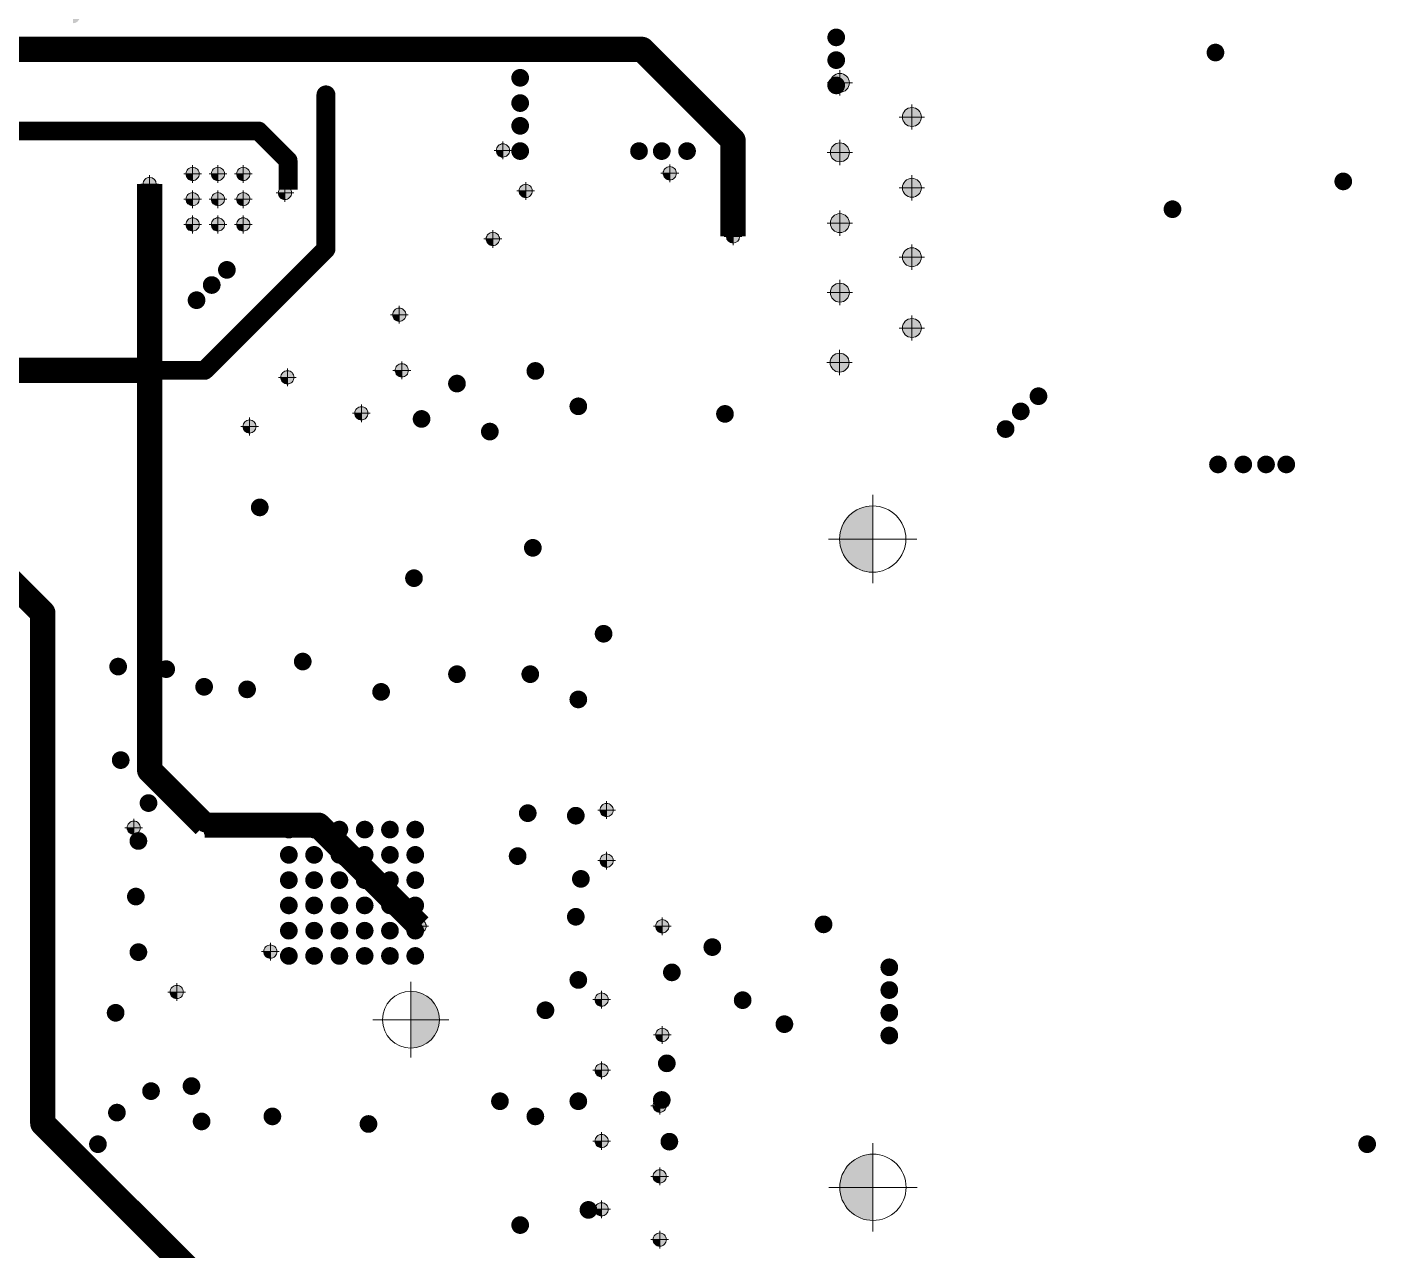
# Model space of a CAD drawing. Header units: millimetres. Extents: x 1557 to 2774, y 1107 to 1474.
# Drawn here: x 2208.7 to 2262, y 1376.7 to 1425.1 of the extents above; entities that cross this region are included whole.
import ezdxf

# ---------------------------------------------------------------- set-up
doc = ezdxf.new("R2010")
doc.units = ezdxf.units.MM
for name, color, linetype in [('Mechanical13', 56, 'Continuous'), ('MidLayer1', 16, 'Continuous'), ('PDF _Геометрия', 7, 'Continuous'), ('PDF _Сплошная заливка', 7, 'Continuous'), ('ViaHoleLayer', 16, 'Continuous')]:
    doc.layers.add(name, color=color, linetype=linetype)

msp = doc.modelspace()

# ---------------------------------------------------------------- hatches: boundary and pattern name
at = {"layer": 'PDF _Сплошная заливка', "true_color": 0xf5f5f5}
h = msp.add_hatch(color=7, dxfattribs=at)
h.dxf.hatch_style = 1
h.paths.add_polyline_path([(2210.506, 1425.757, 0.414315), (2210.243, 1425.495), (2210.506, 1425.495)])
h.paths.add_polyline_path([(2210.506, 1425.757), (2210.506, 1425.495), (2210.768, 1425.495, 0.414315)])
h.paths.add_polyline_path([(2210.768, 1425.495), (2210.506, 1425.495), (2210.506, 1425.232, 0.414315)])
h.paths.add_polyline_path([(2214.606, 1426.104), (2214.606, 1425.841), (2214.868, 1425.841, 0.414315)])
h.paths.add_polyline_path([(2214.606, 1426.104, 0.414315), (2214.343, 1425.841), (2214.606, 1425.841)])
h.paths.add_polyline_path([(2214.868, 1425.841), (2214.606, 1425.841), (2214.606, 1425.579, 0.414315)])
h.paths.add_polyline_path([(2212.406, 1425.957, 0.414315), (2212.143, 1425.695), (2212.406, 1425.695)])
h.paths.add_polyline_path([(2212.406, 1425.957), (2212.406, 1425.695), (2212.668, 1425.695, 0.414315)])
h.paths.add_polyline_path([(2212.668, 1425.695), (2212.406, 1425.695), (2212.406, 1425.432, 0.414315)])
h.paths.add_polyline_path([(2216.395, 1420.966), (2216.133, 1420.966), (2216.133, 1420.704, 0.413811)])
h.paths.add_polyline_path([(2216.133, 1421.229), (2216.133, 1420.966), (2216.395, 1420.966, 0.413811)])
h.paths.add_polyline_path([(2216.133, 1421.229, 0.414036), (2215.87, 1420.966), (2216.133, 1420.966)])
h.paths.add_polyline_path([(2216.495, 1419.266), (2216.233, 1419.266), (2216.233, 1419.004, 0.414315)])
h.paths.add_polyline_path([(2216.233, 1419.529), (2216.233, 1419.266), (2216.495, 1419.266, 0.414315)])
h.paths.add_polyline_path([(2216.233, 1419.529, 0.414315), (2215.97, 1419.266), (2216.233, 1419.266)])
h.paths.add_polyline_path([(2215.233, 1419.529), (2215.233, 1419.266), (2215.495, 1419.266, 0.414315)])
h.paths.add_polyline_path([(2215.233, 1419.529, 0.414315), (2214.97, 1419.266), (2215.233, 1419.266)])
h.paths.add_polyline_path([(2215.495, 1419.266), (2215.233, 1419.266), (2215.233, 1419.004, 0.414315)])
h.paths.add_polyline_path([(2217.233, 1419.529, 0.414315), (2216.97, 1419.266), (2217.233, 1419.266)])
h.paths.add_polyline_path([(2217.233, 1419.529), (2217.233, 1419.266), (2217.495, 1419.266, 0.414315)])
h.paths.add_polyline_path([(2217.495, 1419.266), (2217.233, 1419.266), (2217.233, 1419.004, 0.414315)])
h.paths.add_polyline_path([(2217.233, 1418.529), (2217.233, 1418.267), (2217.495, 1418.267, 0.414315)])
h.paths.add_polyline_path([(2217.233, 1418.529, 0.414315), (2216.97, 1418.267), (2217.233, 1418.267)])
h.paths.add_polyline_path([(2217.495, 1418.267), (2217.233, 1418.267), (2217.233, 1418.004, 0.414036)])
h.paths.add_polyline_path([(2216.233, 1418.529), (2216.233, 1418.267), (2216.495, 1418.267, 0.414315)])
h.paths.add_polyline_path([(2216.233, 1418.529, 0.414315), (2215.97, 1418.267), (2216.233, 1418.267)])
h.paths.add_polyline_path([(2216.495, 1418.267), (2216.233, 1418.267), (2216.233, 1418.004, 0.414036)])
h.paths.add_polyline_path([(2215.495, 1418.267), (2215.233, 1418.267), (2215.233, 1418.004, 0.414036)])
h.paths.add_polyline_path([(2215.233, 1418.529), (2215.233, 1418.267), (2215.495, 1418.267, 0.414315)])
h.paths.add_polyline_path([(2215.233, 1418.529, 0.414315), (2214.97, 1418.267), (2215.233, 1418.267)])
h.paths.add_polyline_path([(2215.233, 1417.529), (2215.233, 1417.266), (2215.495, 1417.266, 0.414315)])
h.paths.add_polyline_path([(2215.233, 1417.529, 0.414315), (2214.97, 1417.266), (2215.233, 1417.266)])
h.paths.add_polyline_path([(2215.495, 1417.266), (2215.233, 1417.266), (2215.233, 1417.004, 0.414315)])
h.paths.add_polyline_path([(2216.233, 1417.529, 0.414315), (2215.97, 1417.266), (2216.233, 1417.266)])
h.paths.add_polyline_path([(2216.233, 1417.529), (2216.233, 1417.266), (2216.495, 1417.266, 0.414315)])
h.paths.add_polyline_path([(2216.495, 1417.266), (2216.233, 1417.266), (2216.233, 1417.004, 0.414315)])
h.paths.add_polyline_path([(2217.495, 1417.266), (2217.233, 1417.266), (2217.233, 1417.004, 0.414315)])
h.paths.add_polyline_path([(2217.233, 1417.529), (2217.233, 1417.266), (2217.495, 1417.266, 0.414315)])
h.paths.add_polyline_path([(2217.233, 1417.529, 0.414315), (2216.97, 1417.266), (2217.233, 1417.266)])
h.paths.add_polyline_path([(2213.533, 1419.129, 0.414315), (2213.27, 1418.866), (2213.533, 1418.866)])
h.paths.add_polyline_path([(2213.533, 1419.129), (2213.533, 1418.866), (2213.795, 1418.866, 0.414036)])
h.paths.add_polyline_path([(2213.795, 1418.866), (2213.533, 1418.866), (2213.533, 1418.604, 0.414036)])
h.paths.add_polyline_path([(2218.883, 1418.779), (2218.883, 1418.516), (2219.145, 1418.516, 0.414315)])
h.paths.add_polyline_path([(2218.883, 1418.779, 0.414315), (2218.62, 1418.516), (2218.883, 1418.516)])
h.paths.add_polyline_path([(2219.145, 1418.516), (2218.883, 1418.516), (2218.883, 1418.254, 0.414315)])
h.paths.add_polyline_path([(2220.506, 1422.657, 0.414036), (2220.243, 1422.394), (2220.506, 1422.394)])
h.paths.add_polyline_path([(2220.506, 1422.657), (2220.506, 1422.394), (2220.768, 1422.394, 0.413758)])
h.paths.add_polyline_path([(2220.768, 1422.394), (2220.506, 1422.394), (2220.506, 1422.132, 0.413532)])
h.paths.add_polyline_path([(2222.333, 1426.729, 0.414036), (2222.07, 1426.466), (2222.333, 1426.466)])
h.paths.add_polyline_path([(2222.333, 1426.729), (2222.333, 1426.466), (2222.595, 1426.466, 0.414036)])
h.paths.add_polyline_path([(2222.595, 1426.466), (2222.333, 1426.466), (2222.333, 1426.204, 0.413811)])
h.paths.add_polyline_path([(2227.506, 1420.457, 0.414315), (2227.243, 1420.195), (2227.506, 1420.195)])
h.paths.add_polyline_path([(2227.506, 1420.457), (2227.506, 1420.195), (2227.768, 1420.195, 0.414315)])
h.paths.add_polyline_path([(2227.768, 1420.195), (2227.506, 1420.195), (2227.506, 1419.932, 0.414315)])
h.paths.add_polyline_path([(2228.406, 1418.857, 0.414315), (2228.143, 1418.595), (2228.406, 1418.595)])
h.paths.add_polyline_path([(2228.406, 1418.857), (2228.406, 1418.595), (2228.668, 1418.595, 0.414315)])
h.paths.add_polyline_path([(2228.668, 1418.595), (2228.406, 1418.595), (2228.406, 1418.332, 0.414315)])
h.paths.add_polyline_path([(2227.368, 1416.695), (2227.106, 1416.695), (2227.106, 1416.432, 0.414315)])
h.paths.add_polyline_path([(2227.106, 1416.957), (2227.106, 1416.695), (2227.368, 1416.695, 0.414315)])
h.paths.add_polyline_path([(2227.106, 1416.957, 0.414315), (2226.843, 1416.695), (2227.106, 1416.695)])
h.paths.add_polyline_path([(2223.406, 1413.957), (2223.406, 1413.695), (2223.668, 1413.695, 0.414315)])
h.paths.add_polyline_path([(2223.406, 1413.957, 0.414315), (2223.143, 1413.695), (2223.406, 1413.695)])
h.paths.add_polyline_path([(2223.668, 1413.695), (2223.406, 1413.695), (2223.406, 1413.432, 0.414315)])
h.paths.add_polyline_path([(2223.768, 1411.495), (2223.506, 1411.495), (2223.506, 1411.232, 0.414315)])
h.paths.add_polyline_path([(2223.506, 1411.757), (2223.506, 1411.495), (2223.768, 1411.495, 0.414315)])
h.paths.add_polyline_path([(2223.506, 1411.757, 0.414315), (2223.243, 1411.495), (2223.506, 1411.495)])
h.paths.add_polyline_path([(2221.906, 1410.057, 0.414315), (2221.643, 1409.795), (2221.906, 1409.795)])
h.paths.add_polyline_path([(2221.906, 1410.057), (2221.906, 1409.795), (2222.168, 1409.795, 0.414315)])
h.paths.add_polyline_path([(2222.168, 1409.795), (2221.906, 1409.795), (2221.906, 1409.532, 0.414315)])
h.paths.add_polyline_path([(2218.983, 1411.48, 0.414315), (2218.72, 1411.217), (2218.983, 1411.217)])
h.paths.add_polyline_path([(2218.983, 1411.48), (2218.983, 1411.217), (2219.245, 1411.217, 0.414315)])
h.paths.add_polyline_path([(2219.245, 1411.217), (2218.983, 1411.217), (2218.983, 1410.955, 0.414315)])
h.paths.add_polyline_path([(2217.483, 1409.534, 0.413811), (2217.22, 1409.272), (2217.483, 1409.272)])
h.paths.add_polyline_path([(2217.483, 1409.534), (2217.483, 1409.272), (2217.745, 1409.272, 0.413811)])
h.paths.add_polyline_path([(2217.745, 1409.272), (2217.483, 1409.272), (2217.483, 1409.009, 0.414036)])
h.paths.add_polyline_path([(2234.106, 1419.557, 0.414315), (2233.843, 1419.295), (2234.106, 1419.295)])
h.paths.add_polyline_path([(2234.106, 1419.557), (2234.106, 1419.295), (2234.368, 1419.295, 0.414315)])
h.paths.add_polyline_path([(2234.368, 1419.295), (2234.106, 1419.295), (2234.106, 1419.032, 0.414315)])
h.paths.add_polyline_path([(2236.606, 1417.057, 0.414036), (2236.343, 1416.794), (2236.606, 1416.794)])
h.paths.add_polyline_path([(2236.606, 1417.057), (2236.606, 1416.794), (2236.868, 1416.794, 0.414036)])
h.paths.add_polyline_path([(2236.868, 1416.794), (2236.606, 1416.794), (2236.606, 1416.532, 0.413811)])
h.paths.add_polyline_path([(2240.831, 1423.245), (2240.831, 1422.87), (2241.206, 1422.87, 0.414158)])
h.paths.add_polyline_path([(2240.831, 1423.245, 0.414158), (2240.456, 1422.87), (2240.831, 1422.87)])
h.paths.add_polyline_path([(2240.831, 1422.87), (2240.456, 1422.87, 0.414158), (2240.831, 1422.495)])
h.paths.add_polyline_path([(2241.206, 1422.87), (2240.831, 1422.87), (2240.831, 1422.495, 0.414158)])
h.paths.add_polyline_path([(2240.831, 1420.495, 0.414158), (2240.456, 1420.12), (2240.831, 1420.12)])
h.paths.add_polyline_path([(2240.831, 1420.495), (2240.831, 1420.12), (2241.206, 1420.12, 0.414158)])
h.paths.add_polyline_path([(2240.831, 1420.12), (2240.456, 1420.12, 0.414158), (2240.831, 1419.745)])
h.paths.add_polyline_path([(2241.206, 1420.12), (2240.831, 1420.12), (2240.831, 1419.745, 0.414158)])
h.paths.add_polyline_path([(2243.681, 1421.895), (2243.681, 1421.52), (2244.056, 1421.52, 0.414158)])
h.paths.add_polyline_path([(2243.681, 1421.895, 0.414158), (2243.306, 1421.52), (2243.681, 1421.52)])
h.paths.add_polyline_path([(2243.681, 1421.52), (2243.306, 1421.52, 0.414158), (2243.681, 1421.145)])
h.paths.add_polyline_path([(2244.056, 1421.52), (2243.681, 1421.52), (2243.681, 1421.145, 0.414158)])
h.paths.add_polyline_path([(2244.056, 1418.72), (2243.681, 1418.72), (2243.681, 1418.345, 0.414158)])
h.paths.add_polyline_path([(2243.681, 1419.095), (2243.681, 1418.72), (2244.056, 1418.72, 0.414158)])
h.paths.add_polyline_path([(2243.681, 1419.095, 0.414158), (2243.306, 1418.72), (2243.681, 1418.72)])
h.paths.add_polyline_path([(2243.681, 1418.72), (2243.306, 1418.72, 0.414158), (2243.681, 1418.345)])
h.paths.add_polyline_path([(2240.831, 1417.32), (2240.456, 1417.32, 0.414158), (2240.831, 1416.944)])
h.paths.add_polyline_path([(2240.831, 1417.695, 0.414158), (2240.456, 1417.32), (2240.831, 1417.32)])
h.paths.add_polyline_path([(2240.831, 1417.695), (2240.831, 1417.32), (2241.206, 1417.32, 0.414158)])
h.paths.add_polyline_path([(2241.206, 1417.32), (2240.831, 1417.32), (2240.831, 1416.944, 0.414158)])
h.paths.add_polyline_path([(2243.681, 1416.345, 0.414158), (2243.306, 1415.97), (2243.681, 1415.97)])
h.paths.add_polyline_path([(2243.681, 1416.345), (2243.681, 1415.97), (2244.056, 1415.97, 0.414158)])
h.paths.add_polyline_path([(2244.056, 1415.97), (2243.681, 1415.97), (2243.681, 1415.595, 0.414158)])
h.paths.add_polyline_path([(2243.681, 1415.97), (2243.306, 1415.97, 0.414158), (2243.681, 1415.595)])
h.paths.add_polyline_path([(2241.206, 1414.57), (2240.831, 1414.57), (2240.831, 1414.195, 0.414158)])
h.paths.add_polyline_path([(2240.831, 1414.945), (2240.831, 1414.57), (2241.206, 1414.57, 0.414158)])
h.paths.add_polyline_path([(2240.831, 1414.945, 0.414158), (2240.456, 1414.57), (2240.831, 1414.57)])
h.paths.add_polyline_path([(2240.831, 1414.57), (2240.456, 1414.57, 0.414158), (2240.831, 1414.195)])
h.paths.add_polyline_path([(2243.681, 1413.17), (2243.306, 1413.17, 0.414158), (2243.681, 1412.795)])
h.paths.add_polyline_path([(2243.681, 1413.545, 0.414158), (2243.306, 1413.17), (2243.681, 1413.17)])
h.paths.add_polyline_path([(2243.681, 1413.545), (2243.681, 1413.17), (2244.056, 1413.17, 0.414158)])
h.paths.add_polyline_path([(2244.056, 1413.17), (2243.681, 1413.17), (2243.681, 1412.795, 0.414158)])
h.paths.add_polyline_path([(2241.196, 1411.8), (2240.821, 1411.8), (2240.821, 1411.425, 0.414511)])
h.paths.add_polyline_path([(2240.821, 1412.175), (2240.821, 1411.8), (2241.196, 1411.8, 0.414158)])
h.paths.add_polyline_path([(2240.821, 1412.175, 0.414158), (2240.446, 1411.8), (2240.821, 1411.8)])
h.paths.add_polyline_path([(2240.821, 1411.8), (2240.446, 1411.8, 0.414511), (2240.821, 1411.425)])
h.paths.add_polyline_path([(2231.606, 1394.357), (2231.606, 1394.095), (2231.868, 1394.095, 0.414315)])
h.paths.add_polyline_path([(2231.606, 1394.357, 0.414315), (2231.343, 1394.095), (2231.606, 1394.095)])
h.paths.add_polyline_path([(2231.868, 1394.095), (2231.606, 1394.095), (2231.606, 1393.832, 0.414315)])
h.paths.add_polyline_path([(2231.868, 1392.094), (2231.606, 1392.094), (2231.606, 1391.832, 0.414315)])
h.paths.add_polyline_path([(2231.606, 1392.357), (2231.606, 1392.094), (2231.868, 1392.094, 0.414315)])
h.paths.add_polyline_path([(2231.606, 1392.357, 0.414315), (2231.343, 1392.094), (2231.606, 1392.094)])
h.paths.add_polyline_path([(2233.806, 1389.757, 0.414315), (2233.543, 1389.494), (2233.806, 1389.494)])
h.paths.add_polyline_path([(2233.806, 1389.757), (2233.806, 1389.494), (2234.068, 1389.494, 0.414315)])
h.paths.add_polyline_path([(2234.068, 1389.494), (2233.806, 1389.494), (2233.806, 1389.232, 0.414315)])
h.paths.add_polyline_path([(2231.668, 1386.595), (2231.406, 1386.595), (2231.406, 1386.332, 0.414315)])
h.paths.add_polyline_path([(2231.406, 1386.857), (2231.406, 1386.595), (2231.668, 1386.595, 0.414315)])
h.paths.add_polyline_path([(2231.406, 1386.857, 0.414315), (2231.143, 1386.595), (2231.406, 1386.595)])
h.paths.add_polyline_path([(2231.406, 1384.057), (2231.406, 1383.795), (2231.668, 1383.795, 0.414315)])
h.paths.add_polyline_path([(2231.406, 1384.057, 0.414315), (2231.143, 1383.795), (2231.406, 1383.795)])
h.paths.add_polyline_path([(2231.668, 1383.795), (2231.406, 1383.795), (2231.406, 1383.532, 0.414315)])
h.paths.add_polyline_path([(2233.806, 1385.457), (2233.806, 1385.194), (2234.068, 1385.194, 0.414315)])
h.paths.add_polyline_path([(2234.068, 1385.194), (2233.806, 1385.194), (2233.806, 1384.932, 0.414315)])
h.paths.add_polyline_path([(2233.806, 1385.457, 0.414315), (2233.543, 1385.194), (2233.806, 1385.194)])
h.paths.add_polyline_path([(2233.968, 1382.394), (2233.706, 1382.394), (2233.706, 1382.132, 0.414315)])
h.paths.add_polyline_path([(2233.706, 1382.657), (2233.706, 1382.394), (2233.968, 1382.394, 0.414315)])
h.paths.add_polyline_path([(2233.706, 1382.657, 0.414315), (2233.443, 1382.394), (2233.706, 1382.394)])
h.paths.add_polyline_path([(2231.406, 1381.257, 0.414315), (2231.143, 1380.995), (2231.406, 1380.995)])
h.paths.add_polyline_path([(2231.406, 1381.257), (2231.406, 1380.995), (2231.668, 1380.995, 0.414315)])
h.paths.add_polyline_path([(2231.668, 1380.995), (2231.406, 1380.995), (2231.406, 1380.732, 0.414315)])
h.paths.add_polyline_path([(2233.706, 1379.857, 0.414315), (2233.443, 1379.594), (2233.706, 1379.594)])
h.paths.add_polyline_path([(2233.706, 1379.857), (2233.706, 1379.594), (2233.968, 1379.594, 0.414315)])
h.paths.add_polyline_path([(2233.968, 1379.594), (2233.706, 1379.594), (2233.706, 1379.332, 0.414315)])
h.paths.add_polyline_path([(2231.668, 1378.294), (2231.406, 1378.294), (2231.406, 1378.032, 0.414315)])
h.paths.add_polyline_path([(2231.406, 1378.557), (2231.406, 1378.294), (2231.668, 1378.294, 0.414315)])
h.paths.add_polyline_path([(2231.406, 1378.557, 0.414315), (2231.143, 1378.294), (2231.406, 1378.294)])
h.paths.add_polyline_path([(2233.706, 1377.357, 0.414315), (2233.443, 1377.095), (2233.706, 1377.095)])
h.paths.add_polyline_path([(2233.706, 1377.357), (2233.706, 1377.095), (2233.968, 1377.095, 0.414315)])
h.paths.add_polyline_path([(2233.968, 1377.095), (2233.706, 1377.095), (2233.706, 1376.832, 0.414315)])
h.paths.add_polyline_path([(2224.206, 1389.757, 0.414315), (2223.943, 1389.494), (2224.206, 1389.494)])
h.paths.add_polyline_path([(2224.206, 1389.757), (2224.206, 1389.494), (2224.468, 1389.494, 0.414315)])
h.paths.add_polyline_path([(2224.468, 1389.494), (2224.206, 1389.494), (2224.206, 1389.232, 0.414315)])
h.paths.add_polyline_path([(2218.306, 1388.757, 0.414315), (2218.043, 1388.495), (2218.306, 1388.495)])
h.paths.add_polyline_path([(2218.306, 1388.757), (2218.306, 1388.495), (2218.568, 1388.495, 0.414315)])
h.paths.add_polyline_path([(2218.568, 1388.495), (2218.306, 1388.495), (2218.306, 1388.232, 0.414315)])
h.paths.add_polyline_path([(2215.706, 1393.757), (2215.706, 1393.495), (2215.968, 1393.495, 0.414315)])
h.paths.add_polyline_path([(2215.706, 1393.757, 0.414315), (2215.443, 1393.495), (2215.706, 1393.495)])
h.paths.add_polyline_path([(2215.968, 1393.495), (2215.706, 1393.495), (2215.706, 1393.232, 0.414315)])
h.paths.add_polyline_path([(2212.906, 1393.657, 0.414315), (2212.643, 1393.394), (2212.906, 1393.394)])
h.paths.add_polyline_path([(2212.906, 1393.657), (2212.906, 1393.394), (2213.168, 1393.394, 0.414315)])
h.paths.add_polyline_path([(2213.168, 1393.394), (2212.906, 1393.394), (2212.906, 1393.132, 0.414315)])
h.paths.add_polyline_path([(2214.868, 1386.894), (2214.606, 1386.894), (2214.606, 1386.632, 0.414315)])
h.paths.add_polyline_path([(2214.606, 1387.157), (2214.606, 1386.894), (2214.868, 1386.894, 0.414315)])
h.paths.add_polyline_path([(2214.606, 1387.157, 0.414315), (2214.343, 1386.894), (2214.606, 1386.894)])
h.paths.add_polyline_path([(2206.568, 1398.194), (2206.306, 1398.194), (2206.306, 1397.932, 0.414036)])
h.paths.add_polyline_path([(2206.306, 1398.457), (2206.306, 1398.194), (2206.568, 1398.194, 0.413811)])
h.paths.add_polyline_path([(2206.306, 1398.457, 0.413811), (2206.043, 1398.194), (2206.306, 1398.194)])
h.paths.add_polyline_path([(2204.406, 1398.357, 0.414315), (2204.143, 1398.094), (2204.406, 1398.094)])
h.paths.add_polyline_path([(2204.406, 1398.357), (2204.406, 1398.094), (2204.668, 1398.094, 0.414315)])
h.paths.add_polyline_path([(2204.668, 1398.094), (2204.406, 1398.094), (2204.406, 1397.832, 0.414315)])
h.paths.add_polyline_path([(2202.906, 1397.657, 0.414315), (2202.643, 1397.395), (2202.906, 1397.395)])
h.paths.add_polyline_path([(2202.906, 1397.657), (2202.906, 1397.395), (2203.168, 1397.395, 0.414315)])
h.paths.add_polyline_path([(2203.168, 1397.395), (2202.906, 1397.395), (2202.906, 1397.132, 0.414315)])
h.paths.add_polyline_path([(2199.006, 1398.657, 0.414036), (2198.743, 1398.395), (2199.006, 1398.395)])
h.paths.add_polyline_path([(2199.006, 1398.657), (2199.006, 1398.395), (2199.268, 1398.395, 0.413811)])
h.paths.add_polyline_path([(2199.268, 1398.395), (2199.006, 1398.395), (2199.006, 1398.132, 0.413811)])
at = {"layer": 'PDF _Сплошная заливка', "transparency": 33554559}
for points in [[(2220.243, 1422.395, 0.198956), (2220.32, 1422.209), (2220.32, 1422.209, 0.19888), (2220.506, 1422.132), (2220.506, 1422.132), (2220.506, 1422.132), (2220.506, 1422.395), (2220.506, 1422.395)], [(2215.87, 1420.966, 0.198988), (2215.947, 1420.781), (2215.947, 1420.781, 0.198988), (2216.133, 1420.704), (2216.133, 1420.704), (2216.133, 1420.704), (2216.133, 1420.966), (2216.133, 1420.966)], [(2227.243, 1420.195, 0.414236), (2227.506, 1419.932), (2227.506, 1419.932), (2227.506, 1419.932), (2227.506, 1420.195), (2227.506, 1420.195)], [(2233.843, 1419.295, 0.198956), (2233.92, 1419.109), (2233.92, 1419.109, 0.19888), (2234.106, 1419.032), (2234.106, 1419.032), (2234.106, 1419.032), (2234.106, 1419.295), (2234.106, 1419.295)], [(2213.27, 1418.866, 0.414259), (2213.533, 1418.604), (2213.533, 1418.604), (2213.533, 1418.604), (2213.533, 1418.866), (2213.533, 1418.866)], [(2214.97, 1419.266, 0.414186), (2215.233, 1419.004), (2215.233, 1419.004), (2215.233, 1419.004), (2215.233, 1419.266), (2215.233, 1419.266)], [(2215.97, 1419.266, 0.414208), (2216.233, 1419.004), (2216.233, 1419.004), (2216.233, 1419.004), (2216.233, 1419.266), (2216.233, 1419.266)], [(2216.97, 1419.266, 0.198988), (2217.047, 1419.081), (2217.047, 1419.081, 0.198988), (2217.233, 1419.004), (2217.233, 1419.004), (2217.233, 1419.004), (2217.233, 1419.266), (2217.233, 1419.266)], [(2214.97, 1418.266, 0.414236), (2215.233, 1418.004), (2215.233, 1418.004), (2215.233, 1418.004), (2215.233, 1418.266), (2215.233, 1418.266)], [(2215.97, 1418.266, 0.414259), (2216.233, 1418.004), (2216.233, 1418.004), (2216.233, 1418.004), (2216.233, 1418.266), (2216.233, 1418.266)], [(2216.97, 1418.266, 0.414208), (2217.233, 1418.004), (2217.233, 1418.004), (2217.233, 1418.004), (2217.233, 1418.266), (2217.233, 1418.266)], [(2218.62, 1418.516, 0.198988), (2218.697, 1418.331), (2218.697, 1418.331, 0.198988), (2218.883, 1418.254), (2218.883, 1418.254), (2218.883, 1418.254), (2218.883, 1418.516), (2218.883, 1418.516)], [(2228.143, 1418.595, 0.198988), (2228.22, 1418.409), (2228.22, 1418.409, 0.198988), (2228.406, 1418.332), (2228.406, 1418.332), (2228.406, 1418.332), (2228.406, 1418.595), (2228.406, 1418.595)], [(2214.97, 1417.266, 0.414186), (2215.233, 1417.004), (2215.233, 1417.004), (2215.233, 1417.004), (2215.233, 1417.266), (2215.233, 1417.266)], [(2215.97, 1417.266, 0.19888), (2216.047, 1417.081), (2216.047, 1417.081, 0.198956), (2216.233, 1417.004), (2216.233, 1417.004), (2216.233, 1417.004), (2216.233, 1417.266), (2216.233, 1417.266)], [(2216.97, 1417.266, 0.198988), (2217.047, 1417.081), (2217.047, 1417.081, 0.198988), (2217.233, 1417.004), (2217.233, 1417.004), (2217.233, 1417.004), (2217.233, 1417.266), (2217.233, 1417.266)], [(2226.843, 1416.695, 0.198898), (2226.92, 1416.509), (2226.92, 1416.509, 0.198848), (2227.106, 1416.432), (2227.106, 1416.432), (2227.106, 1416.432), (2227.106, 1416.695), (2227.106, 1416.695)], [(2236.343, 1416.795, 0.414208), (2236.606, 1416.532), (2236.606, 1416.532), (2236.606, 1416.532), (2236.606, 1416.795), (2236.606, 1416.795)], [(2223.143, 1413.695, 0.414259), (2223.406, 1413.432), (2223.406, 1413.432), (2223.406, 1413.432), (2223.406, 1413.695), (2223.406, 1413.695)], [(2223.243, 1411.495, 0.198797), (2223.32, 1411.309), (2223.32, 1411.309, 0.198898), (2223.506, 1411.232), (2223.506, 1411.232), (2223.506, 1411.232), (2223.506, 1411.495), (2223.506, 1411.495)], [(2218.72, 1411.218, 0.19888), (2218.797, 1411.032), (2218.797, 1411.032, 0.198956), (2218.983, 1410.955), (2218.983, 1410.955), (2218.983, 1410.955), (2218.983, 1411.218), (2218.983, 1411.218)], [(2221.643, 1409.795, 0.414158), (2221.906, 1409.532), (2221.906, 1409.532), (2221.906, 1409.532), (2221.906, 1409.795), (2221.906, 1409.795)], [(2217.22, 1409.272, 0.414208), (2217.483, 1409.009), (2217.483, 1409.009), (2217.483, 1409.009), (2217.483, 1409.272), (2217.483, 1409.272)], [(2242.131, 1406.132, 0.414209), (2240.818, 1404.82), (2240.818, 1404.82), (2240.818, 1404.82), (2242.131, 1404.82), (2242.131, 1404.82)], [(2240.818, 1404.82, 0.414214), (2242.131, 1403.507), (2242.131, 1403.507), (2242.131, 1403.507), (2242.131, 1404.82), (2242.131, 1404.82)], [(2231.343, 1394.095, 0.414236), (2231.606, 1393.832), (2231.606, 1393.832), (2231.606, 1393.832), (2231.606, 1394.095), (2231.606, 1394.095)], [(2212.643, 1393.395, 0.414208), (2212.906, 1393.132), (2212.906, 1393.132), (2212.906, 1393.132), (2212.906, 1393.395), (2212.906, 1393.395)], [(2215.443, 1393.495, 0.198988), (2215.52, 1393.309), (2215.52, 1393.309, 0.198988), (2215.706, 1393.232), (2215.706, 1393.232), (2215.706, 1393.232), (2215.706, 1393.495), (2215.706, 1393.495)], [(2231.343, 1392.095, 0.19888), (2231.42, 1391.909), (2231.42, 1391.909, 0.198956), (2231.606, 1391.832), (2231.606, 1391.832), (2231.606, 1391.832), (2231.606, 1392.095), (2231.606, 1392.095)], [(2223.943, 1389.495, 0.414158), (2224.206, 1389.232), (2224.206, 1389.232), (2224.206, 1389.232), (2224.206, 1389.495), (2224.206, 1389.495)], [(2233.543, 1389.495, 0.198988), (2233.62, 1389.309), (2233.62, 1389.309, 0.198988), (2233.806, 1389.232), (2233.806, 1389.232), (2233.806, 1389.232), (2233.806, 1389.495), (2233.806, 1389.495)], [(2218.043, 1388.495, 0.414208), (2218.306, 1388.232), (2218.306, 1388.232), (2218.306, 1388.232), (2218.306, 1388.495), (2218.306, 1388.495)], [(2214.343, 1386.895, 0.198956), (2214.42, 1386.709), (2214.42, 1386.709, 0.19888), (2214.606, 1386.632), (2214.606, 1386.632), (2214.606, 1386.632), (2214.606, 1386.895), (2214.606, 1386.895)], [(2224.99, 1385.798, 0.414205), (2223.865, 1386.923), (2223.865, 1386.923), (2223.865, 1386.923), (2223.865, 1385.798), (2223.865, 1385.798)], [(2231.143, 1386.595, 0.414259), (2231.406, 1386.332), (2231.406, 1386.332), (2231.406, 1386.332), (2231.406, 1386.595), (2231.406, 1386.595)], [(2223.865, 1384.673, 0.414205), (2224.99, 1385.798), (2224.99, 1385.798), (2224.99, 1385.798), (2223.865, 1385.798), (2223.865, 1385.798)], [(2233.543, 1385.195, 0.198956), (2233.62, 1385.009), (2233.62, 1385.009, 0.19888), (2233.806, 1384.932), (2233.806, 1384.932), (2233.806, 1384.932), (2233.806, 1385.195), (2233.806, 1385.195)], [(2231.143, 1383.795, 0.198797), (2231.22, 1383.609), (2231.22, 1383.609, 0.198848), (2231.406, 1383.532), (2231.406, 1383.532), (2231.406, 1383.532), (2231.406, 1383.795), (2231.406, 1383.795)], [(2233.443, 1382.395, 0.414236), (2233.706, 1382.132), (2233.706, 1382.132), (2233.706, 1382.132), (2233.706, 1382.395), (2233.706, 1382.395)], [(2231.143, 1380.995, 0.198797), (2231.22, 1380.809), (2231.22, 1380.809, 0.198848), (2231.406, 1380.732), (2231.406, 1380.732), (2231.406, 1380.732), (2231.406, 1380.995), (2231.406, 1380.995)], [(2242.141, 1380.477, 0.414219), (2240.828, 1379.165), (2240.828, 1379.165), (2240.828, 1379.165), (2242.141, 1379.165), (2242.141, 1379.165)], [(2233.443, 1379.595, 0.414186), (2233.706, 1379.332), (2233.706, 1379.332), (2233.706, 1379.332), (2233.706, 1379.595), (2233.706, 1379.595)], [(2240.828, 1379.165, 0.414219), (2242.141, 1377.852), (2242.141, 1377.852), (2242.141, 1377.852), (2242.141, 1379.165), (2242.141, 1379.165)], [(2231.143, 1378.294, 0.19888), (2231.22, 1378.109), (2231.22, 1378.109, 0.198969), (2231.406, 1378.032), (2231.406, 1378.032), (2231.406, 1378.032), (2231.406, 1378.294), (2231.406, 1378.294)], [(2233.443, 1377.095, 0.199002), (2233.52, 1376.909), (2233.52, 1376.909, 0.198988), (2233.706, 1376.832), (2233.706, 1376.832), (2233.706, 1376.832), (2233.706, 1377.095), (2233.706, 1377.095)]]:
    msp.add_hatch(color=7, dxfattribs=at).paths.add_polyline_path(points)

# ---------------------------------------------------------------- linework, layer by layer
at = {"layer": 'Mechanical13', "const_width": 0.001}
msp.add_lwpolyline([(2245.821, 1342.792), (2245.821, 1432.792)], dxfattribs=at)
at = {"layer": 'MidLayer1'}
for points, const_width in [([(2184.506, 1424.195), (2233.006, 1424.195)], 1), ([(2233.006, 1424.195), (2236.606, 1420.595)], 1), ([(2220.506, 1416.295), (2220.506, 1422.395)], 0.75), ([(2195.877, 1420.966), (2216.133, 1420.966)], 0.75), ([(2216.133, 1420.966), (2217.834, 1420.966)], 0.75), ([(2217.834, 1420.966), (2219.006, 1419.795)], 0.75), ([(2236.606, 1416.795), (2236.606, 1420.595)], 1), ([(2219.006, 1418.639), (2219.006, 1419.795)], 0.75), ([(2213.533, 1411.495), (2213.533, 1418.866)], 1), ([(2193.206, 1417.995), (2209.306, 1401.895)], 1), ([(2215.706, 1411.495), (2220.506, 1416.295)], 0.75), ([(2204.406, 1411.495), (2213.533, 1411.495)], 1), ([(2213.533, 1395.668), (2213.533, 1411.495)], 1), ([(2213.533, 1411.495), (2215.706, 1411.495)], 0.75), ([(2209.306, 1381.695), (2209.306, 1401.895)], 1), ([(2213.533, 1395.668), (2215.706, 1393.495)], 1), ([(2215.706, 1393.495), (2220.206, 1393.495)], 1), ([(2220.206, 1393.495), (2224.206, 1389.495)], 1), ([(2209.306, 1381.695), (2216.106, 1374.895)], 1)]:
    msp.add_lwpolyline(points, dxfattribs=dict(at, const_width=const_width))
for points, const_width in [([(2232.756, 1424.195, 1), (2233.256, 1424.195, 1)], 0.5), ([(2232.756, 1424.195, 1), (2233.256, 1424.195, 1)], 0.5), ([(2220.318, 1422.395, 1), (2220.693, 1422.395, 1)], 0.375), ([(2217.646, 1420.966, 1), (2218.021, 1420.966, 1)], 0.375), ([(2217.646, 1420.966, 1), (2218.021, 1420.966, 1)], 0.375), ([(2236.356, 1420.595, 1), (2236.856, 1420.595, 1)], 0.5), ([(2236.356, 1420.595, 1), (2236.856, 1420.595, 1)], 0.5), ([(2218.818, 1419.795, 1), (2219.193, 1419.795, 1)], 0.375), ([(2218.818, 1419.795, 1), (2219.193, 1419.795, 1)], 0.375), ([(2220.318, 1416.295, 1), (2220.693, 1416.295, 1)], 0.375), ([(2220.318, 1416.295, 1), (2220.693, 1416.295, 1)], 0.375), ([(2213.283, 1411.495, 1), (2213.783, 1411.495, 1)], 0.5), ([(2213.283, 1411.495, 1), (2213.783, 1411.495, 1)], 0.5), ([(2213.283, 1411.495, 1), (2213.783, 1411.495, 1)], 0.5), ([(2213.345, 1411.495, 1), (2213.72, 1411.495, 1)], 0.375), ([(2215.518, 1411.495, 1), (2215.893, 1411.495, 1)], 0.375), ([(2215.518, 1411.495, 1), (2215.893, 1411.495, 1)], 0.375), ([(2209.056, 1401.895, 1), (2209.556, 1401.895, 1)], 0.5), ([(2209.056, 1401.895, 1), (2209.556, 1401.895, 1)], 0.5), ([(2213.283, 1395.668, 1), (2213.783, 1395.668, 1)], 0.5), ([(2213.283, 1395.668, 1), (2213.783, 1395.668, 1)], 0.5), ([(2219.956, 1393.495, 1), (2220.456, 1393.495, 1)], 0.5), ([(2219.956, 1393.495, 1), (2220.456, 1393.495, 1)], 0.5), ([(2209.056, 1381.695, 1), (2209.556, 1381.695, 1)], 0.5), ([(2209.056, 1381.695, 1), (2209.556, 1381.695, 1)], 0.5)]:
    msp.add_lwpolyline(points, format="xyb", close=True, dxfattribs=dict(at, const_width=const_width))
at = {"layer": 'PDF _Геометрия', "lineweight": 9}
for points in [[(2241.206, 1422.87, 0.414158), (2240.831, 1423.245, 0.414158), (2240.456, 1422.87, 0.414158), (2240.831, 1422.495, 0.414158)], [(2220.768, 1422.394, 0.413758), (2220.506, 1422.657, 0.414036), (2220.243, 1422.394, 0.413811), (2220.506, 1422.132, 0.413532)], [(2244.056, 1421.52, 0.414158), (2243.681, 1421.895, 0.414158), (2243.306, 1421.52, 0.414158), (2243.681, 1421.145, 0.414158)], [(2216.395, 1420.966, 0.413811), (2216.133, 1421.229, 0.414036), (2215.87, 1420.966, 0.414036), (2216.133, 1420.704, 0.413811)], [(2227.768, 1420.195, 0.414315), (2227.506, 1420.457, 0.414315), (2227.243, 1420.195, 0.414315), (2227.506, 1419.932, 0.414315)], [(2241.206, 1420.12, 0.414158), (2240.831, 1420.495, 0.414158), (2240.456, 1420.12, 0.414158), (2240.831, 1419.745, 0.414158)], [(2215.495, 1419.266, 0.414315), (2215.233, 1419.529, 0.414315), (2214.97, 1419.266, 0.414315), (2215.233, 1419.004, 0.414315)], [(2216.495, 1419.266, 0.414315), (2216.233, 1419.529, 0.414315), (2215.97, 1419.266, 0.414315), (2216.233, 1419.004, 0.414315)], [(2217.495, 1419.266, 0.414315), (2217.233, 1419.529, 0.414315), (2216.97, 1419.266, 0.414315), (2217.233, 1419.004, 0.414315)], [(2234.368, 1419.295, 0.414315), (2234.106, 1419.557, 0.414315), (2233.843, 1419.295, 0.414315), (2234.106, 1419.032, 0.414315)], [(2213.795, 1418.866, 0.414036), (2213.533, 1419.129, 0.414315), (2213.27, 1418.866, 0.414315), (2213.533, 1418.604, 0.414036)], [(2219.145, 1418.516, 0.414315), (2218.883, 1418.779, 0.414315), (2218.62, 1418.516, 0.414315), (2218.883, 1418.254, 0.414315)], [(2228.668, 1418.595, 0.414315), (2228.406, 1418.857, 0.414315), (2228.143, 1418.595, 0.414315), (2228.406, 1418.332, 0.414315)], [(2244.056, 1418.72, 0.414158), (2243.681, 1419.095, 0.414158), (2243.306, 1418.72, 0.414158), (2243.681, 1418.345, 0.414158)], [(2215.495, 1418.267, 0.414315), (2215.233, 1418.529, 0.414315), (2214.97, 1418.267, 0.414036), (2215.233, 1418.004, 0.414036)], [(2216.495, 1418.267, 0.414315), (2216.233, 1418.529, 0.414315), (2215.97, 1418.267, 0.414036), (2216.233, 1418.004, 0.414036)], [(2217.495, 1418.267, 0.414315), (2217.233, 1418.529, 0.414315), (2216.97, 1418.267, 0.414036), (2217.233, 1418.004, 0.414036)], [(2241.206, 1417.32, 0.414158), (2240.831, 1417.695, 0.414158), (2240.456, 1417.32, 0.414158), (2240.831, 1416.944, 0.414158)], [(2215.495, 1417.266, 0.414315), (2215.233, 1417.529, 0.414315), (2214.97, 1417.266, 0.414315), (2215.233, 1417.004, 0.414315)], [(2216.495, 1417.266, 0.414315), (2216.233, 1417.529, 0.414315), (2215.97, 1417.266, 0.414315), (2216.233, 1417.004, 0.414315)], [(2217.495, 1417.266, 0.414315), (2217.233, 1417.529, 0.414315), (2216.97, 1417.266, 0.414315), (2217.233, 1417.004, 0.414315)], [(2227.368, 1416.695, 0.414315), (2227.106, 1416.957, 0.414315), (2226.843, 1416.695, 0.414315), (2227.106, 1416.432, 0.414315)], [(2236.868, 1416.794, 0.414036), (2236.606, 1417.057, 0.414036), (2236.343, 1416.794, 0.413811), (2236.606, 1416.532, 0.413811)], [(2244.056, 1415.97, 0.414158), (2243.681, 1416.345, 0.414158), (2243.306, 1415.97, 0.414158), (2243.681, 1415.595, 0.414158)], [(2241.206, 1414.57, 0.414158), (2240.831, 1414.945, 0.414158), (2240.456, 1414.57, 0.414158), (2240.831, 1414.195, 0.414158)], [(2223.668, 1413.695, 0.414315), (2223.406, 1413.957, 0.414315), (2223.143, 1413.695, 0.414315), (2223.406, 1413.432, 0.414315)], [(2244.056, 1413.17, 0.414158), (2243.681, 1413.545, 0.414158), (2243.306, 1413.17, 0.414158), (2243.681, 1412.795, 0.414158)], [(2241.196, 1411.8, 0.414158), (2240.821, 1412.175, 0.414158), (2240.446, 1411.8, 0.414511), (2240.821, 1411.425, 0.414511)], [(2219.245, 1411.217, 0.414315), (2218.983, 1411.48, 0.414315), (2218.72, 1411.217, 0.414315), (2218.983, 1410.955, 0.414315)], [(2223.768, 1411.495, 0.414315), (2223.506, 1411.757, 0.414315), (2223.243, 1411.495, 0.414315), (2223.506, 1411.232, 0.414315)], [(2222.168, 1409.795, 0.414315), (2221.906, 1410.057, 0.414315), (2221.643, 1409.795, 0.414315), (2221.906, 1409.532, 0.414315)], [(2217.745, 1409.272, 0.413811), (2217.483, 1409.534, 0.413811), (2217.22, 1409.272, 0.414036), (2217.483, 1409.009, 0.414036)], [(2243.443, 1404.819, 0.414158), (2242.131, 1406.132, 0.414203), (2240.818, 1404.819, 0.414158), (2242.131, 1403.507, 0.414113)], [(2231.868, 1394.095, 0.414315), (2231.606, 1394.357, 0.414315), (2231.343, 1394.095, 0.414315), (2231.606, 1393.832, 0.414315)], [(2215.968, 1393.495, 0.414315), (2215.706, 1393.757, 0.414315), (2215.443, 1393.495, 0.414315), (2215.706, 1393.232, 0.414315)], [(2213.168, 1393.394, 0.414315), (2212.906, 1393.657, 0.414315), (2212.643, 1393.394, 0.414315), (2212.906, 1393.132, 0.414315)], [(2231.868, 1392.094, 0.414315), (2231.606, 1392.357, 0.414315), (2231.343, 1392.094, 0.414315), (2231.606, 1391.832, 0.414315)], [(2224.468, 1389.494, 0.414315), (2224.206, 1389.757, 0.414315), (2223.943, 1389.494, 0.414315), (2224.206, 1389.232, 0.414315)], [(2234.068, 1389.494, 0.414315), (2233.806, 1389.757, 0.414315), (2233.543, 1389.494, 0.414315), (2233.806, 1389.232, 0.414315)], [(2218.568, 1388.495, 0.414315), (2218.306, 1388.757, 0.414315), (2218.043, 1388.495, 0.414315), (2218.306, 1388.232, 0.414315)], [(2214.868, 1386.894, 0.414315), (2214.606, 1387.157, 0.414315), (2214.343, 1386.894, 0.414315), (2214.606, 1386.632, 0.414315)], [(2224.99, 1385.798, 0.414158), (2223.865, 1386.923, 0.414158), (2222.74, 1385.798, 0.414158), (2223.865, 1384.673, 0.414158)], [(2231.668, 1386.595, 0.414315), (2231.406, 1386.857, 0.414315), (2231.143, 1386.595, 0.414315), (2231.406, 1386.332, 0.414315)], [(2234.068, 1385.194, 0.414315), (2233.806, 1385.457, 0.414315), (2233.543, 1385.194, 0.414315), (2233.806, 1384.932, 0.414315)], [(2231.668, 1383.795, 0.414315), (2231.406, 1384.057, 0.414315), (2231.143, 1383.795, 0.414315), (2231.406, 1383.532, 0.414315)], [(2233.968, 1382.394, 0.414315), (2233.706, 1382.657, 0.414315), (2233.443, 1382.394, 0.414315), (2233.706, 1382.132, 0.414315)], [(2231.668, 1380.995, 0.414315), (2231.406, 1381.257, 0.414315), (2231.143, 1380.995, 0.414315), (2231.406, 1380.732, 0.414315)], [(2243.453, 1379.164, 0.414259), (2242.141, 1380.477, 0.414259), (2240.828, 1379.164, 0.414315), (2242.141, 1377.852, 0.414315)], [(2233.968, 1379.594, 0.414315), (2233.706, 1379.857, 0.414315), (2233.443, 1379.594, 0.414315), (2233.706, 1379.332, 0.414315)], [(2231.668, 1378.294, 0.414315), (2231.406, 1378.557, 0.414315), (2231.143, 1378.294, 0.414315), (2231.406, 1378.032, 0.414315)], [(2233.968, 1377.095, 0.414315), (2233.706, 1377.357, 0.414315), (2233.443, 1377.095, 0.414315), (2233.706, 1376.832, 0.414315)]]:
    msp.add_lwpolyline(points, format="xyb", close=True, dxfattribs=at)
for points in [[(2240.831, 1422.37), (2240.831, 1423.37)], [(2220.506, 1422.044), (2220.506, 1422.745)], [(2241.331, 1422.87), (2240.331, 1422.87)], [(2220.856, 1422.394), (2220.156, 1422.394)], [(2243.681, 1421.019), (2243.681, 1422.02)], [(2244.181, 1421.52), (2243.181, 1421.52)], [(2216.483, 1420.966), (2215.783, 1420.966)], [(2216.133, 1420.616), (2216.133, 1421.316)], [(2227.506, 1419.845), (2227.506, 1420.545)], [(2240.831, 1419.62), (2240.831, 1420.62)], [(2227.856, 1420.195), (2227.156, 1420.195)], [(2241.331, 1420.12), (2240.331, 1420.12)], [(2215.233, 1418.916), (2215.233, 1419.616)], [(2216.233, 1418.916), (2216.233, 1419.616)], [(2217.233, 1418.916), (2217.233, 1419.616)], [(2234.456, 1419.295), (2233.756, 1419.295)], [(2234.106, 1418.945), (2234.106, 1419.645)], [(2213.883, 1418.866), (2213.183, 1418.866)], [(2213.533, 1418.516), (2213.533, 1419.216)], [(2215.583, 1419.266), (2214.883, 1419.266)], [(2216.583, 1419.266), (2215.883, 1419.266)], [(2217.583, 1419.266), (2216.883, 1419.266)], [(2218.883, 1418.166), (2218.883, 1418.866)], [(2228.406, 1418.245), (2228.406, 1418.945)], [(2243.681, 1418.219), (2243.681, 1419.22)], [(2215.583, 1418.267), (2214.883, 1418.267)], [(2215.233, 1417.916), (2215.233, 1418.616)], [(2216.583, 1418.267), (2215.883, 1418.267)], [(2216.233, 1417.916), (2216.233, 1418.616)], [(2217.583, 1418.267), (2216.883, 1418.267)], [(2217.233, 1417.916), (2217.233, 1418.616)], [(2219.233, 1418.516), (2218.533, 1418.516)], [(2228.756, 1418.595), (2228.056, 1418.595)], [(2244.181, 1418.72), (2243.181, 1418.72)], [(2240.831, 1416.82), (2240.831, 1417.82)], [(2215.583, 1417.266), (2214.883, 1417.266)], [(2215.233, 1416.916), (2215.233, 1417.616)], [(2216.583, 1417.266), (2215.883, 1417.266)], [(2216.233, 1416.916), (2216.233, 1417.616)], [(2217.583, 1417.266), (2216.883, 1417.266)], [(2217.233, 1416.916), (2217.233, 1417.616)], [(2241.331, 1417.32), (2240.331, 1417.32)], [(2227.456, 1416.695), (2226.756, 1416.695)], [(2227.106, 1416.345), (2227.106, 1417.045)], [(2236.956, 1416.794), (2236.256, 1416.794)], [(2236.606, 1416.444), (2236.606, 1417.145)], [(2243.681, 1415.47), (2243.681, 1416.469)], [(2244.181, 1415.97), (2243.181, 1415.97)], [(2240.831, 1414.07), (2240.831, 1415.07)], [(2241.331, 1414.57), (2240.331, 1414.57)], [(2223.406, 1413.345), (2223.406, 1414.045)], [(2223.756, 1413.695), (2223.056, 1413.695)], [(2243.681, 1412.67), (2243.681, 1413.669)], [(2244.181, 1413.17), (2243.181, 1413.17)], [(2223.506, 1411.145), (2223.506, 1411.845)], [(2240.821, 1411.3), (2240.821, 1412.3)], [(2218.983, 1410.868), (2218.983, 1411.567)], [(2223.856, 1411.495), (2223.156, 1411.495)], [(2241.321, 1411.8), (2240.321, 1411.8)], [(2219.333, 1411.217), (2218.633, 1411.217)], [(2222.256, 1409.795), (2221.556, 1409.795)], [(2221.906, 1409.445), (2221.906, 1410.145)], [(2217.833, 1409.272), (2217.133, 1409.272)], [(2217.483, 1408.921), (2217.483, 1409.622)], [(2242.131, 1403.07), (2242.131, 1406.57)], [(2243.881, 1404.819), (2240.381, 1404.819)], [(2231.606, 1393.745), (2231.606, 1394.445)], [(2212.906, 1393.045), (2212.906, 1393.744)], [(2215.706, 1393.145), (2215.706, 1393.845)], [(2231.956, 1394.095), (2231.256, 1394.095)], [(2213.256, 1393.394), (2212.556, 1393.394)], [(2216.056, 1393.495), (2215.356, 1393.495)], [(2231.956, 1392.094), (2231.256, 1392.094)], [(2231.606, 1391.745), (2231.606, 1392.444)], [(2224.556, 1389.494), (2223.856, 1389.494)], [(2224.206, 1389.144), (2224.206, 1389.844)], [(2234.156, 1389.494), (2233.456, 1389.494)], [(2233.806, 1389.144), (2233.806, 1389.844)], [(2218.656, 1388.495), (2217.956, 1388.495)], [(2218.306, 1388.145), (2218.306, 1388.845)], [(2223.865, 1384.298), (2223.865, 1387.298)], [(2214.956, 1386.894), (2214.256, 1386.894)], [(2214.606, 1386.544), (2214.606, 1387.245)], [(2231.406, 1386.245), (2231.406, 1386.945)], [(2231.756, 1386.595), (2231.056, 1386.595)], [(2225.365, 1385.798), (2222.365, 1385.798)], [(2234.156, 1385.194), (2233.456, 1385.194)], [(2233.806, 1384.844), (2233.806, 1385.544)], [(2231.406, 1383.445), (2231.406, 1384.145)], [(2231.756, 1383.795), (2231.056, 1383.795)], [(2233.706, 1382.044), (2233.706, 1382.744)], [(2234.056, 1382.394), (2233.356, 1382.394)], [(2231.756, 1380.995), (2231.056, 1380.995)], [(2231.406, 1380.645), (2231.406, 1381.345)], [(2242.141, 1377.415), (2242.141, 1380.915)], [(2233.706, 1379.244), (2233.706, 1379.944)], [(2234.056, 1379.594), (2233.356, 1379.594)], [(2243.891, 1379.164), (2240.391, 1379.164)], [(2231.756, 1378.294), (2231.056, 1378.294)], [(2231.406, 1377.944), (2231.406, 1378.644)], [(2233.706, 1376.745), (2233.706, 1377.444)], [(2234.056, 1377.095), (2233.356, 1377.095)]]:
    msp.add_lwpolyline(points, dxfattribs=at)
at = {"layer": 'ViaHoleLayer', "const_width": 0.35}
for points in [[(2240.862, 1424.671, -1), (2240.512, 1424.671, -1)], [(2228.362, 1424.071, -1), (2228.012, 1424.071, -1)], [(2240.862, 1423.771, -1), (2240.512, 1423.771, -1)], [(2255.862, 1424.071, -1), (2255.512, 1424.071, -1)], [(2228.362, 1423.071, -1), (2228.012, 1423.071, -1)], [(2240.862, 1422.771, -1), (2240.512, 1422.771, -1)], [(2228.362, 1422.071, -1), (2228.012, 1422.071, -1)], [(2228.362, 1421.171, -1), (2228.012, 1421.171, -1)], [(2228.362, 1420.171, -1), (2228.012, 1420.171, -1)], [(2233.062, 1420.171, -1), (2232.712, 1420.171, -1)], [(2233.962, 1420.171, -1), (2233.612, 1420.171, -1)], [(2234.962, 1420.171, -1), (2234.612, 1420.171, -1)], [(2260.916, 1418.971, -1), (2260.566, 1418.971, -1)], [(2254.162, 1417.871, -1), (2253.812, 1417.871, -1)], [(2216.762, 1415.471, -1), (2216.412, 1415.471, -1)], [(2216.162, 1414.871, -1), (2215.812, 1414.871, -1)], [(2215.562, 1414.271, -1), (2215.212, 1414.271, -1)], [(2228.962, 1411.471, -1), (2228.612, 1411.471, -1)], [(2225.862, 1410.971, -1), (2225.512, 1410.971, -1)], [(2248.862, 1410.471, -1), (2248.512, 1410.471, -1)], [(2230.662, 1410.071, -1), (2230.312, 1410.071, -1)], [(2248.162, 1409.871, -1), (2247.812, 1409.871, -1)], [(2224.462, 1409.571, -1), (2224.112, 1409.571, -1)], [(2236.462, 1409.771, -1), (2236.112, 1409.771, -1)], [(2227.162, 1409.071, -1), (2226.812, 1409.071, -1)], [(2247.562, 1409.171, -1), (2247.212, 1409.171, -1)], [(2255.962, 1407.771, -1), (2255.612, 1407.771, -1)], [(2256.962, 1407.771, -1), (2256.612, 1407.771, -1)], [(2257.862, 1407.771, -1), (2257.512, 1407.771, -1)], [(2258.662, 1407.771, -1), (2258.312, 1407.771, -1)], [(2218.062, 1406.071, -1), (2217.712, 1406.071, -1)], [(2228.862, 1404.471, -1), (2228.512, 1404.471, -1)], [(2224.162, 1403.271, -1), (2223.812, 1403.271, -1)], [(2231.662, 1401.071, -1), (2231.312, 1401.071, -1)], [(2212.462, 1399.771, -1), (2212.112, 1399.771, -1)], [(2219.762, 1399.971, -1), (2219.412, 1399.971, -1)], [(2214.362, 1399.671, -1), (2214.012, 1399.671, -1)], [(2225.862, 1399.471, -1), (2225.512, 1399.471, -1)], [(2228.762, 1399.471, -1), (2228.412, 1399.471, -1)], [(2215.862, 1398.971, -1), (2215.512, 1398.971, -1)], [(2217.562, 1398.871, -1), (2217.212, 1398.871, -1)], [(2222.862, 1398.771, -1), (2222.512, 1398.771, -1)], [(2230.662, 1398.471, -1), (2230.312, 1398.471, -1)], [(2212.562, 1396.071, -1), (2212.212, 1396.071, -1)], [(2213.662, 1394.371, -1), (2213.312, 1394.371, -1)], [(2228.662, 1393.971, -1), (2228.312, 1393.971, -1)], [(2230.562, 1393.871, -1), (2230.212, 1393.871, -1)], [(2219.212, 1393.321, -1), (2218.862, 1393.321, -1)], [(2220.212, 1393.321, -1), (2219.862, 1393.321, -1)], [(2221.212, 1393.321, -1), (2220.862, 1393.321, -1)], [(2222.212, 1393.321, -1), (2221.862, 1393.321, -1)], [(2223.212, 1393.321, -1), (2222.862, 1393.321, -1)], [(2224.212, 1393.321, -1), (2223.862, 1393.321, -1)], [(2213.262, 1392.871, -1), (2212.912, 1392.871, -1)], [(2219.212, 1392.321, -1), (2218.862, 1392.321, -1)], [(2220.212, 1392.321, -1), (2219.862, 1392.321, -1)], [(2221.212, 1392.321, -1), (2220.862, 1392.321, -1)], [(2222.212, 1392.321, -1), (2221.862, 1392.321, -1)], [(2223.212, 1392.321, -1), (2222.862, 1392.321, -1)], [(2224.212, 1392.321, -1), (2223.862, 1392.321, -1)], [(2228.262, 1392.271, -1), (2227.912, 1392.271, -1)], [(2219.212, 1391.321, -1), (2218.862, 1391.321, -1)], [(2220.212, 1391.321, -1), (2219.862, 1391.321, -1)], [(2221.212, 1391.321, -1), (2220.862, 1391.321, -1)], [(2222.212, 1391.321, -1), (2221.862, 1391.321, -1)], [(2223.212, 1391.321, -1), (2222.862, 1391.321, -1)], [(2224.212, 1391.321, -1), (2223.862, 1391.321, -1)], [(2230.762, 1391.371, -1), (2230.412, 1391.371, -1)], [(2213.162, 1390.671, -1), (2212.812, 1390.671, -1)], [(2219.212, 1390.321, -1), (2218.862, 1390.321, -1)], [(2220.212, 1390.321, -1), (2219.862, 1390.321, -1)], [(2221.212, 1390.321, -1), (2220.862, 1390.321, -1)], [(2222.212, 1390.321, -1), (2221.862, 1390.321, -1)], [(2223.212, 1390.321, -1), (2222.862, 1390.321, -1)], [(2224.212, 1390.321, -1), (2223.862, 1390.321, -1)], [(2230.562, 1389.871, -1), (2230.212, 1389.871, -1)], [(2219.212, 1389.321, -1), (2218.862, 1389.321, -1)], [(2220.212, 1389.321, -1), (2219.862, 1389.321, -1)], [(2221.212, 1389.321, -1), (2220.862, 1389.321, -1)], [(2222.212, 1389.321, -1), (2221.862, 1389.321, -1)], [(2223.212, 1389.321, -1), (2222.862, 1389.321, -1)], [(2224.212, 1389.321, -1), (2223.862, 1389.321, -1)], [(2240.362, 1389.571, -1), (2240.012, 1389.571, -1)], [(2235.962, 1388.671, -1), (2235.612, 1388.671, -1)], [(2213.262, 1388.471, -1), (2212.912, 1388.471, -1)], [(2219.212, 1388.321, -1), (2218.862, 1388.321, -1)], [(2220.212, 1388.321, -1), (2219.862, 1388.321, -1)], [(2221.212, 1388.321, -1), (2220.862, 1388.321, -1)], [(2222.212, 1388.321, -1), (2221.862, 1388.321, -1)], [(2223.212, 1388.321, -1), (2222.862, 1388.321, -1)], [(2224.212, 1388.321, -1), (2223.862, 1388.321, -1)], [(2234.362, 1387.671, -1), (2234.012, 1387.671, -1)], [(2242.962, 1387.871, -1), (2242.612, 1387.871, -1)], [(2230.662, 1387.371, -1), (2230.312, 1387.371, -1)], [(2242.962, 1386.971, -1), (2242.612, 1386.971, -1)], [(2237.162, 1386.571, -1), (2236.812, 1386.571, -1)], [(2212.362, 1386.071, -1), (2212.012, 1386.071, -1)], [(2229.362, 1386.171, -1), (2229.012, 1386.171, -1)], [(2242.962, 1386.071, -1), (2242.612, 1386.071, -1)], [(2238.812, 1385.621, -1), (2238.462, 1385.621, -1)], [(2242.962, 1385.171, -1), (2242.612, 1385.171, -1)], [(2234.162, 1384.071, -1), (2233.812, 1384.071, -1)], [(2213.762, 1382.971, -1), (2213.412, 1382.971, -1)], [(2215.362, 1383.171, -1), (2215.012, 1383.171, -1)], [(2212.412, 1382.121, -1), (2212.062, 1382.121, -1)], [(2227.562, 1382.571, -1), (2227.212, 1382.571, -1)], [(2230.662, 1382.571, -1), (2230.312, 1382.571, -1)], [(2233.962, 1382.621, -1), (2233.612, 1382.621, -1)], [(2215.762, 1381.771, -1), (2215.412, 1381.771, -1)], [(2218.562, 1381.971, -1), (2218.212, 1381.971, -1)], [(2222.362, 1381.671, -1), (2222.012, 1381.671, -1)], [(2228.962, 1381.971, -1), (2228.612, 1381.971, -1)], [(2211.662, 1380.871, -1), (2211.312, 1380.871, -1)], [(2234.262, 1380.971, -1), (2233.912, 1380.971, -1)], [(2261.862, 1380.871, -1), (2261.512, 1380.871, -1)], [(2231.062, 1378.271, -1), (2230.712, 1378.271, -1)], [(2228.362, 1377.671, -1), (2228.012, 1377.671, -1)]]:
    msp.add_lwpolyline(points, format="xyb", close=True, dxfattribs=at)

doc.saveas('drawing.dxf')
